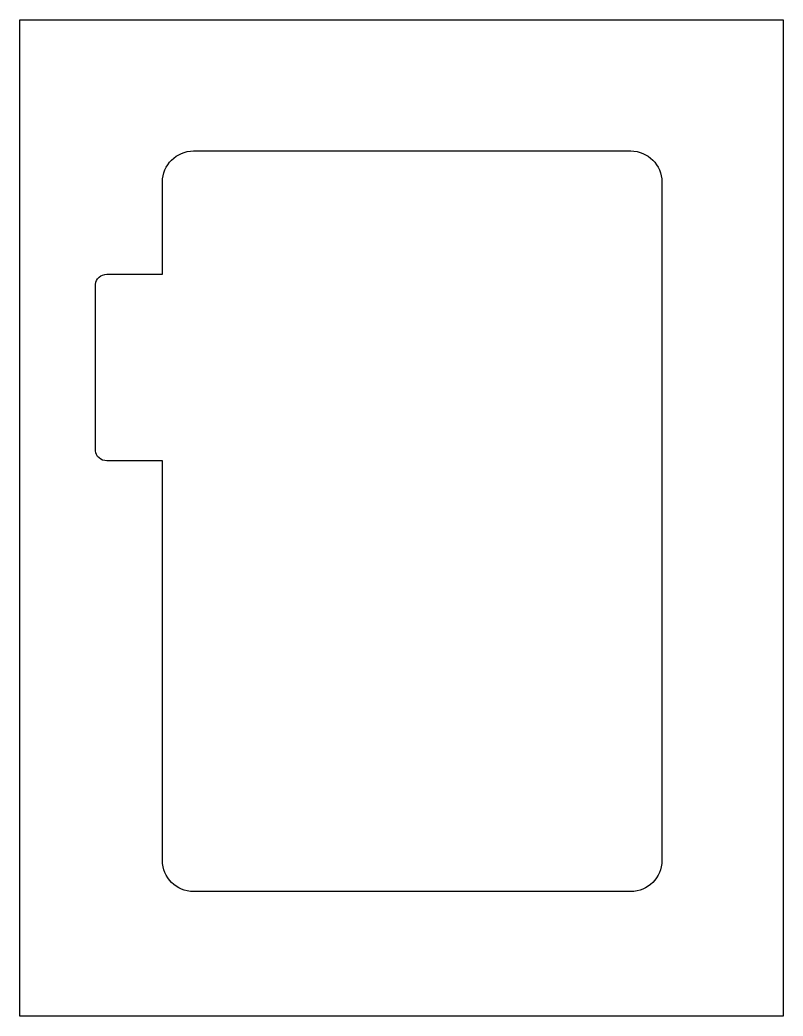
# Model space of a CAD drawing. Extents: x 2 to 97, y -127 to -3.
import ezdxf

# ---------------------------------------------------------------- set-up
doc = ezdxf.new("R2010")
doc.units = 0
doc.header["$MEASUREMENT"] = 0
doc.layers.add('LAYER_1', color=7, linetype='CONTINUOUS')

msp = doc.modelspace()

# ---------------------------------------------------------------- linework, layer by layer
at = {"layer": 'LAYER_1', "color": 250}
msp.add_lwpolyline([(97.38, -126.79), (2.38, -126.79), (2.38, -2.84), (97.38, -2.84), (97.38, -126.79)], dxfattribs=at)
msp.add_open_spline([(78.42, -19.14), (78.42, -19.14), (24, -19.14), (24, -19.14), (21.86, -19.14), (20.12, -20.88), (20.12, -23.02), (20.12, -23.02), (20.12, -34.48), (20.12, -34.48), (20.12, -34.48), (13.22, -34.48), (13.22, -34.48), (12.45, -34.48), (11.81, -35.05), (11.81, -35.74), (11.81, -35.74), (11.81, -56.44), (11.81, -56.44), (11.81, -57.14), (12.45, -57.7), (13.22, -57.7), (13.22, -57.7), (20.12, -57.7), (20.12, -57.7), (20.12, -57.7), (20.12, -107.42), (20.12, -107.42), (20.12, -109.56), (21.86, -111.3), (24, -111.3), (24, -111.3), (78.42, -111.3), (78.42, -111.3), (80.57, -111.3), (82.3, -109.56), (82.3, -107.42), (82.3, -107.42), (82.3, -23.02), (82.3, -23.02), (82.3, -20.88), (80.57, -19.14), (78.42, -19.14)], degree=3, knots=[0, 0, 0, 0, 1, 1, 1, 2, 2, 2, 3, 3, 3, 4, 4, 4, 5, 5, 5, 6, 6, 6, 7, 7, 7, 8, 8, 8, 9, 9, 9, 10, 10, 10, 11, 11, 11, 12, 12, 12, 13, 13, 13, 14, 14, 14, 14], dxfattribs=at)

doc.saveas('drawing.dxf')
